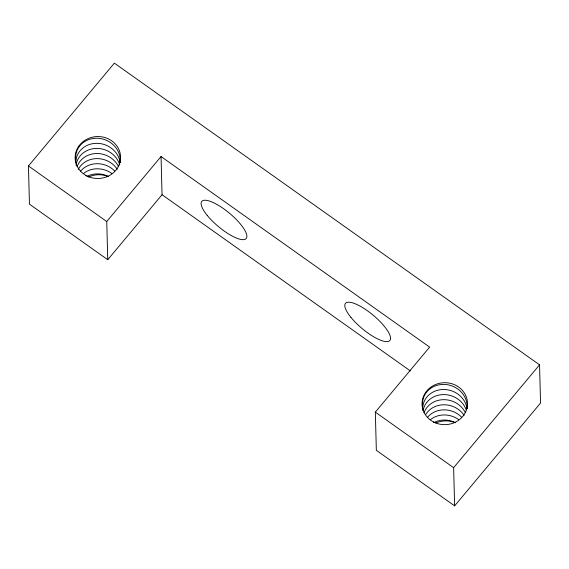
<?xml version="1.0" encoding="UTF-8"?>
<svg xmlns="http://www.w3.org/2000/svg" width="569" height="569" viewBox="0 0 569 569"><rect width="100%" height="100%" fill="white"/><g stroke="black" fill="none" stroke-linecap="round" stroke-linejoin="round"><path stroke-width="0.85" d="M28.45 165.97L114.369 63.131L539.547 364.843L540.55 403.03L454.631 505.869L376.337 450.314L375.334 412.127L429.638 347.126L161.048 156.532L106.744 221.533L107.747 259.713L29.453 204.157L28.45 165.97L106.744 221.533M107.747 259.713L162.051 194.719L161.048 156.532M454.631 505.869L453.628 467.682L539.547 364.843M162.051 194.719L410.37 370.931M375.334 412.127L453.628 467.682M435.861 423.016A22.739 20.982 -1.5 0 1 455.228 422.753M88.501 177.066A22.739 20.982 -1.5 0 1 107.861 176.397M425.79 414.424A22.49 20.392 18.7 0 1 464.098 415.313M427.411 417.418A22.49 20.392 18.7 0 1 461.658 417.219M430.306 419.751A22.49 20.392 18.7 0 1 458.642 419.595M433.742 422.646A22.49 20.392 18.7 0 1 455.164 422.525M423.997 412.788A22.49 20.392 18.7 0 1 443.735 399.673A22.49 20.392 18.7 0 1 465.321 412.546M423.172 410.157A22.49 20.392 18.7 0 1 443.607 394.58A22.49 20.392 18.7 0 1 466.224 409.908M422.689 406.373A22.49 20.392 18.7 0 1 441.949 384.452A22.49 20.392 18.7 0 1 466.893 403.535A22.49 20.655 -23.1 0 1 466.893 408.762M422.696 410.171A22.49 20.392 18.7 0 1 442.774 389.502A22.49 20.392 18.7 0 1 467.028 408.627M78.252 169.377A22.49 20.392 18.7 0 1 96.972 158.602A22.49 20.392 18.7 0 1 117.2 169.149M80.514 171.255A22.49 20.392 18.7 0 1 114.76 171.056M83.401 173.588A22.49 20.392 18.7 0 1 111.744 173.431M86.844 176.482A22.49 20.392 18.7 0 1 108.266 176.362M77.1 166.625A22.49 20.392 18.7 0 1 96.837 153.509A22.49 20.392 18.7 0 1 118.416 166.383M76.054 165.252A22.49 20.392 18.7 0 1 96.702 148.417A22.49 20.392 18.7 0 1 119.718 164.996M75.791 160.209A22.49 20.392 18.7 0 1 95.051 138.281A22.49 20.392 18.7 0 1 119.988 157.371A22.49 20.655 -23.1 0 1 119.995 162.599M75.748 162.72A22.49 20.392 18.7 0 1 96.566 143.324A22.49 20.392 18.7 0 1 120.123 162.464M433.592 421.999A22.739 20.982 -1.5 0 0 467.498 403.371A22.739 20.982 -1.5 0 0 433.187 385.668A22.739 20.982 -1.5 0 0 433.592 421.999M85.905 175.408A22.739 20.982 -1.5 0 0 120.585 158.054A22.739 20.982 -1.5 0 0 87.085 139.085A22.739 20.982 -1.5 0 0 85.905 175.408M207.194 215.352A28.941 8.67 39.9 0 0 245.872 238.845A28.941 8.67 39.9 0 0 218.951 205.637A28.941 8.67 39.9 0 0 207.194 215.352M350.867 317.296A28.941 8.67 39.9 0 0 389.545 340.803A28.941 8.67 39.9 0 0 362.638 307.601A28.941 8.67 39.9 0 0 350.867 317.296"/></g></svg>
